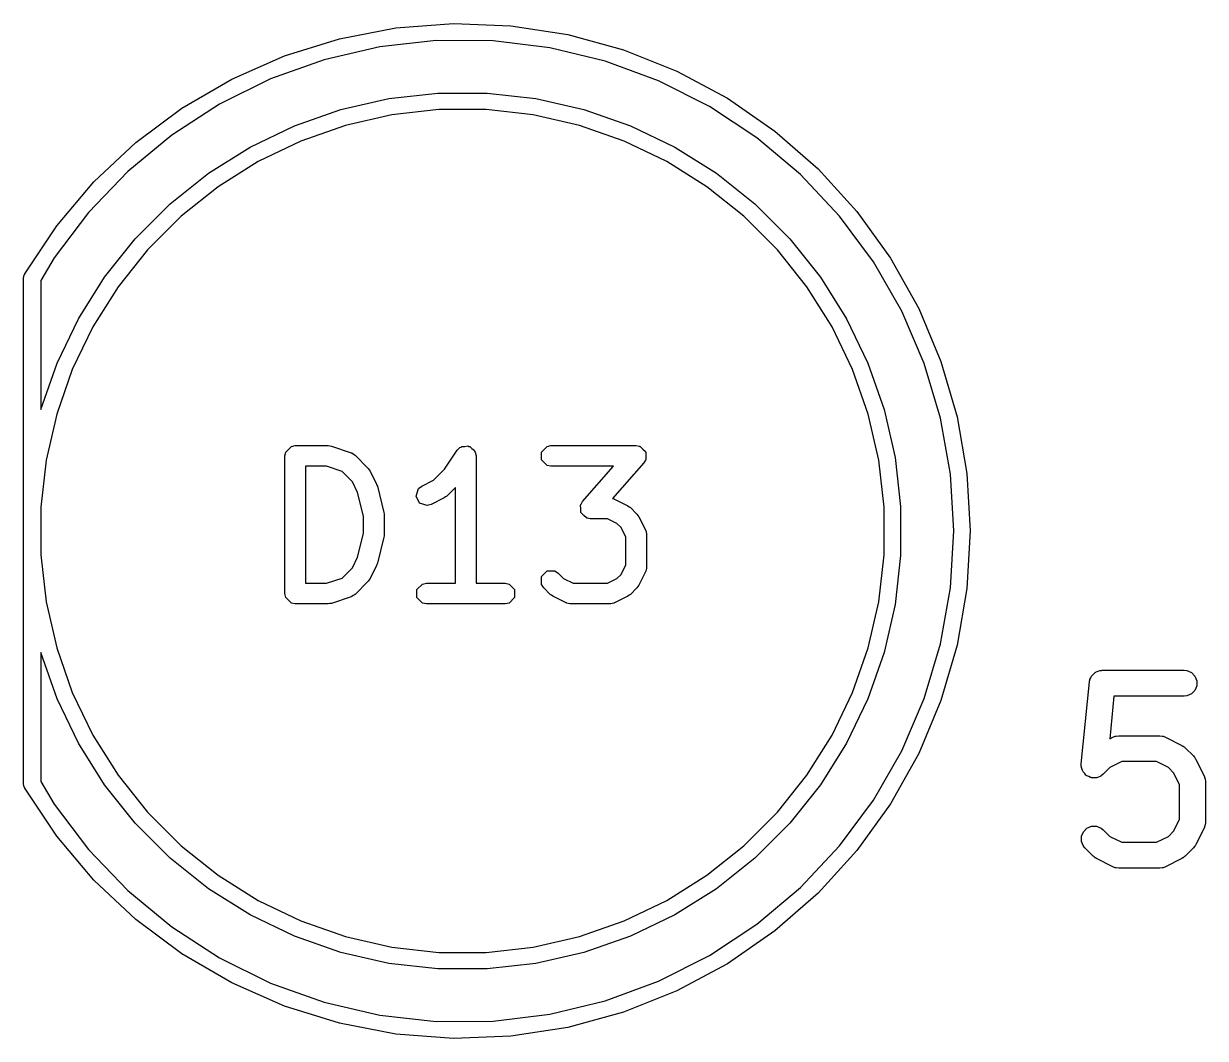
# Model space of a CAD drawing. Header units: millimetres. Extents: x 129 to 276, y -185 to -58.
# Drawn here: x 191.97 to 198.84, y -64.2 to -58.3 of the extents above; entities that cross this region are included whole.
import ezdxf

# ---------------------------------------------------------------- set-up
doc = ezdxf.new("R2010")
doc.units = ezdxf.units.MM
doc.layers.add('F.Fab', color=9, linetype='CONTINUOUS', true_color=0xafafaf)

msp = doc.modelspace()

# ---------------------------------------------------------------- linework, layer by layer
at = {"layer": 'F.Fab', "linetype": 'CONTINUOUS'}
for p, q in [((193.804604, -58.388059), (194.133294, -58.325456)), ((194.133294, -58.325456), (194.466959, -58.300477)), ((194.466959, -58.300477), (194.801306, -58.313443)), ((194.801306, -58.313443), (195.132034, -58.364187)), ((195.132034, -58.364187), (195.454888, -58.452057)), ((193.485117, -58.48748), (193.804604, -58.388059)), ((194.039002, -58.435982), (193.716523, -58.510569)), ((194.367946, -58.399222), (194.039002, -58.435982)), ((194.698934, -58.400783), (194.367946, -58.399222)), ((195.027517, -58.440644), (194.698934, -58.400783)), ((193.178945, -58.62244), (193.485117, -58.48748)), ((195.349277, -58.518269), (195.027517, -58.440644)), ((195.454888, -58.452057), (195.765716, -58.575922)), ((193.716523, -58.510569), (193.404846, -58.621981)), ((195.65989, -58.632615), (195.349277, -58.518269)), ((192.890024, -58.791204), (193.178945, -58.62244)), ((193.404846, -58.621981), (193.108158, -58.768719)), ((195.955181, -58.782144), (195.65989, -58.632615)), ((195.765716, -58.575922), (196.060517, -58.734189)), ((194.092859, -58.736029), (194.37702, -58.704012)), ((194.37702, -58.704012), (194.66298, -58.704012)), ((194.66298, -58.704012), (194.947141, -58.736029)), ((193.108158, -58.768719), (192.830449, -58.948811)), ((193.814069, -58.799661), (194.092859, -58.736029)), ((194.947141, -58.736029), (195.225931, -58.799661)), ((196.060517, -58.734189), (196.3355, -58.924821)), ((192.622073, -58.991599), (192.890024, -58.791204)), ((193.544157, -58.894107), (193.814069, -58.799661)), ((194.108963, -58.830811), (193.840684, -58.892043)), ((194.382411, -58.8), (194.108963, -58.830811)), ((194.657589, -58.8), (194.382411, -58.8)), ((194.931037, -58.830811), (194.657589, -58.8)), ((195.199316, -58.892043), (194.931037, -58.830811)), ((195.225931, -58.799661), (195.495843, -58.894107)), ((196.231179, -58.964848), (195.955181, -58.782144)), ((193.286517, -59.01818), (193.544157, -58.894107)), ((193.840684, -58.892043), (193.580948, -58.982929)), ((195.459052, -58.982929), (195.199316, -58.892043)), ((195.495843, -58.894107), (195.753483, -59.01818)), ((192.830449, -58.948811), (192.575452, -59.159836)), ((193.580948, -58.982929), (193.333022, -59.102324)), ((195.706978, -59.102324), (195.459052, -58.982929)), ((196.484175, -59.178268), (196.231179, -58.964848)), ((196.3355, -58.924821), (196.587127, -59.145366)), ((192.378538, -59.221049), (192.622073, -58.991599)), ((193.044388, -59.17032), (193.286517, -59.01818)), ((195.753483, -59.01818), (195.995612, -59.17032)), ((193.333022, -59.102324), (193.100022, -59.248728)), ((195.939978, -59.248728), (195.706978, -59.102324)), ((192.575452, -59.159836), (192.346593, -59.398958)), ((192.820816, -59.348612), (193.044388, -59.17032)), ((195.995612, -59.17032), (196.219184, -59.348612)), ((196.710768, -59.419538), (196.484175, -59.178268)), ((196.587127, -59.145366), (196.812161, -59.392986)), ((192.162553, -59.4766), (192.378538, -59.221049)), ((193.100022, -59.248728), (192.884879, -59.420299)), ((196.155121, -59.420299), (195.939978, -59.248728)), ((192.618612, -59.550816), (192.820816, -59.348612)), ((196.219184, -59.348612), (196.421388, -59.550816)), ((196.812161, -59.392986), (197.007706, -59.664497)), ((192.346593, -59.398958), (192.14695, -59.662962)), ((192.884879, -59.420299), (192.690299, -59.614879)), ((196.349701, -59.614879), (196.155121, -59.420299)), ((196.907912, -59.685414), (196.710768, -59.419538)), ((191.976897, -59.754966), (192.162553, -59.4766)), ((192.44032, -59.774388), (192.618612, -59.550816)), ((196.421388, -59.550816), (196.59968, -59.774388)), ((192.14695, -59.662962), (192.07, -59.793909)), ((192.690299, -59.614879), (192.518728, -59.830022)), ((196.521272, -59.830022), (196.349701, -59.614879)), ((197.007706, -59.664497), (197.171247, -59.956405)), ((197.072957, -59.97232), (196.907912, -59.685414)), ((191.97, -59.780306), (191.973806, -59.761172)), ((191.97, -62.719694), (191.97, -59.780306)), ((191.973806, -59.761172), (191.976014, -59.758963)), ((191.976014, -59.758963), (191.976897, -59.754966)), ((192.07, -59.793909), (192.07, -60.5431)), ((192.28818, -60.016517), (192.44032, -59.774388)), ((196.59968, -59.774388), (196.75182, -60.016517)), ((192.518728, -59.830022), (192.372324, -60.063022)), ((196.667676, -60.063022), (196.521272, -59.830022)), ((192.164107, -60.274157), (192.28818, -60.016517)), ((196.75182, -60.016517), (196.875893, -60.274157)), ((197.203684, -60.276402), (197.072957, -59.97232)), ((197.171247, -59.956405), (197.300681, -60.264955)), ((192.372324, -60.063022), (192.252929, -60.310948)), ((196.787071, -60.310948), (196.667676, -60.063022)), ((192.07, -60.5431), (192.164107, -60.274157)), ((196.875893, -60.274157), (196.970339, -60.544069)), ((197.298337, -60.593572), (197.203684, -60.276402)), ((197.300681, -60.264955), (197.394342, -60.586178)), ((192.252929, -60.310948), (192.162043, -60.570684)), ((196.877957, -60.570684), (196.787071, -60.310948)), ((196.970339, -60.544069), (197.033971, -60.822859)), ((192.162043, -60.570684), (192.100811, -60.838963)), ((196.939189, -60.838963), (196.877957, -60.570684)), ((197.355642, -60.919565), (197.298337, -60.593572)), ((197.394342, -60.586178), (197.451024, -60.91594)), ((193.493138, -60.790894), (193.52561, -60.758422)), ((193.52561, -60.758422), (193.548571, -60.753855)), ((193.548571, -60.753855), (193.739047, -60.753855)), ((193.739047, -60.753855), (193.74848, -60.755731)), ((193.74848, -60.755731), (193.758021, -60.756934)), ((193.758021, -60.756934), (193.872307, -60.795029)), ((194.489124, -60.780573), (194.505661, -60.764001)), ((194.505661, -60.764001), (194.511718, -60.762789)), ((194.511718, -60.762789), (194.516086, -60.758422)), ((194.516086, -60.758422), (194.533559, -60.758422)), ((194.533559, -60.758422), (194.550691, -60.754996)), ((194.550691, -60.754996), (194.55583, -60.758422)), ((194.55583, -60.758422), (194.562008, -60.758422)), ((194.562008, -60.758422), (194.574363, -60.770777)), ((194.574363, -60.770777), (194.588901, -60.780469)), ((194.978852, -60.790894), (195.011324, -60.758422)), ((195.011324, -60.758422), (195.034285, -60.753855)), ((195.034285, -60.753855), (195.529523, -60.753855)), ((195.529523, -60.753855), (195.546255, -60.757183)), ((195.546255, -60.757183), (195.548746, -60.757017)), ((195.548746, -60.757017), (195.549724, -60.757873)), ((195.549724, -60.757873), (195.552484, -60.758422)), ((195.552484, -60.758422), (195.56741, -60.773348)), ((192.100811, -60.838963), (192.07, -61.112411)), ((193.488571, -60.813855), (193.493138, -60.790894)), ((193.488571, -61.613855), (193.488571, -60.813855)), ((193.872307, -60.795029), (193.874917, -60.796517)), ((193.874917, -60.796517), (193.876294, -60.796517)), ((193.876294, -60.796517), (193.884283, -60.801855)), ((193.884283, -60.801855), (193.892645, -60.806622)), ((193.892645, -60.806622), (193.893261, -60.807855)), ((193.893261, -60.807855), (193.895759, -60.809524)), ((193.895759, -60.809524), (193.971949, -60.885714)), ((194.416227, -60.889916), (194.489124, -60.780573)), ((194.588901, -60.780469), (194.590112, -60.786526)), ((194.590112, -60.786526), (194.59448, -60.790894)), ((194.59448, -60.790894), (194.599047, -60.813855)), ((194.599047, -60.813855), (194.599047, -61.553855)), ((194.978852, -60.836816), (194.978852, -60.790894)), ((195.011324, -60.869288), (194.978852, -60.836816)), ((195.56741, -60.773348), (195.583306, -60.787257)), ((195.583193, -60.838578), (195.574678, -60.853365)), ((195.584956, -60.836816), (195.583193, -60.838578)), ((195.583306, -60.787257), (195.583447, -60.789385)), ((195.583447, -60.789385), (195.584956, -60.790894)), ((195.584956, -60.790894), (195.584956, -60.812004)), ((195.584956, -60.812004), (195.586361, -60.833078)), ((195.586361, -60.833078), (195.584956, -60.835517)), ((195.584956, -60.835517), (195.584956, -60.836816)), ((196.97, -61.112411), (196.939189, -60.838963)), ((197.033971, -60.822859), (197.065988, -61.10702)), ((193.72931, -60.873855), (193.608571, -60.873855)), ((193.608571, -60.873855), (193.608571, -61.553855)), ((193.820923, -60.904392), (193.72931, -60.873855)), ((193.880209, -60.963678), (193.820923, -60.904392)), ((193.971949, -60.885714), (193.977286, -60.893701)), ((193.977286, -60.893701), (193.983189, -60.901307)), ((193.983189, -60.901307), (194.021284, -60.977499)), ((194.351124, -60.955019), (194.416227, -60.889916)), ((195.034285, -60.873855), (195.011324, -60.869288)), ((195.397297, -60.873855), (195.034285, -60.873855)), ((195.217702, -61.079107), (195.397297, -60.873855)), ((195.574678, -60.853365), (195.392423, -61.061656)), ((193.911008, -61.025276), (193.880209, -60.963678)), ((194.021284, -60.977499), (194.02302, -60.983838)), ((194.283642, -60.98876), (194.351124, -60.955019)), ((197.37483, -61.25), (197.355642, -60.919565)), ((197.451024, -60.91594), (197.47, -61.25)), ((193.945714, -61.164096), (193.911008, -61.025276)), ((194.02302, -60.983838), (194.025826, -60.989779)), ((194.025826, -60.989779), (194.063923, -61.14216)), ((194.250626, -61.046679), (194.265148, -61.003113)), ((194.271162, -61.087753), (194.250626, -61.046679)), ((194.265148, -61.003113), (194.283642, -60.98876)), ((194.429093, -61.046757), (194.421098, -61.052099)), ((194.479047, -60.996802), (194.429093, -61.046757)), ((194.479047, -61.553855), (194.479047, -60.996802)), ((192.07, -61.112411), (192.07, -61.387589)), ((194.314728, -61.102275), (194.271162, -61.087753)), ((194.337308, -61.096092), (194.314728, -61.102275)), ((194.413499, -61.057997), (194.337308, -61.096092)), ((194.421098, -61.052099), (194.413499, -61.057997)), ((195.206019, -61.099394), (195.207424, -61.096954)), ((195.207424, -61.120467), (195.206019, -61.099394)), ((195.207424, -61.095656), (195.209186, -61.093893)), ((195.207424, -61.096954), (195.207424, -61.095656)), ((195.209186, -61.093893), (195.217702, -61.079107)), ((195.392423, -61.061656), (195.400103, -61.063184)), ((195.400103, -61.063184), (195.401076, -61.064157)), ((195.401076, -61.064157), (195.403975, -61.064951)), ((195.403975, -61.064951), (195.480166, -61.103046)), ((195.480166, -61.103046), (195.487771, -61.108948)), ((195.487771, -61.108948), (195.495759, -61.114286)), ((195.495759, -61.114286), (195.533854, -61.15238)), ((196.97, -61.387589), (196.97, -61.112411)), ((197.065988, -61.10702), (197.065988, -61.39298)), ((193.945714, -61.263613), (193.945714, -61.164096)), ((194.063923, -61.14216), (194.06428, -61.149504)), ((194.06428, -61.149504), (194.065714, -61.156712)), ((194.065714, -61.156712), (194.065714, -61.270998)), ((195.207424, -61.141578), (195.207424, -61.120467)), ((195.208932, -61.143086), (195.207424, -61.141578)), ((195.209074, -61.145215), (195.208932, -61.143086)), ((195.22497, -61.159124), (195.209074, -61.145215)), ((195.239896, -61.17405), (195.22497, -61.159124)), ((195.242655, -61.174598), (195.239896, -61.17405)), ((195.243634, -61.175455), (195.242655, -61.174598)), ((195.246124, -61.175288), (195.243634, -61.175455)), ((195.262857, -61.178617), (195.246124, -61.175288)), ((195.362977, -61.178617), (195.262857, -61.178617)), ((195.417792, -61.206024), (195.362977, -61.178617)), ((195.533854, -61.15238), (195.539196, -61.160374)), ((195.539196, -61.160374), (195.545094, -61.167974)), ((195.545094, -61.167974), (195.583189, -61.244166)), ((195.442115, -61.230347), (195.417792, -61.206024)), ((195.469523, -61.285162), (195.442115, -61.230347)), ((195.583189, -61.244166), (195.583982, -61.247063)), ((195.583982, -61.247063), (195.584956, -61.248037)), ((195.584956, -61.248037), (195.586832, -61.257471)), ((197.355642, -61.580435), (197.37483, -61.25)), ((197.47, -61.25), (197.451024, -61.58406)), ((193.911008, -61.402432), (193.945714, -61.263613)), ((194.063923, -61.28555), (194.025826, -61.437931)), ((194.06428, -61.278205), (194.063923, -61.28555)), ((194.065714, -61.270998), (194.06428, -61.278205)), ((195.469523, -61.447309), (195.469523, -61.285162)), ((195.586832, -61.257471), (195.589372, -61.266745)), ((195.589372, -61.266745), (195.588936, -61.26805)), ((195.588936, -61.26805), (195.589523, -61.270998)), ((195.589523, -61.270998), (195.589523, -61.461474)), ((192.07, -61.387589), (192.100811, -61.661037)), ((196.939189, -61.661037), (196.97, -61.387589)), ((193.88021, -61.46403), (193.911008, -61.402432)), ((194.021284, -61.450212), (193.983189, -61.526402)), ((194.02302, -61.44387), (194.021284, -61.450212)), ((194.025826, -61.437931), (194.02302, -61.44387)), ((195.442115, -61.502123), (195.469523, -61.447309)), ((197.065988, -61.39298), (197.033971, -61.677141)), ((193.72931, -61.553855), (193.820921, -61.523318)), ((193.820921, -61.523318), (193.88021, -61.46403)), ((193.983189, -61.526402), (193.977293, -61.533998)), ((194.978852, -61.514702), (195.011325, -61.482231)), ((194.978852, -61.560624), (194.978852, -61.514702)), ((195.011325, -61.482231), (195.057247, -61.482231)), ((195.057247, -61.482231), (195.076712, -61.495238)), ((195.076712, -61.495238), (195.107921, -61.526448)), ((195.107921, -61.526448), (195.162736, -61.553855)), ((195.362977, -61.553855), (195.41779, -61.526448)), ((195.41779, -61.526448), (195.442115, -61.502123)), ((195.583189, -61.488307), (195.545094, -61.564497)), ((195.583982, -61.485408), (195.583189, -61.488307)), ((195.584956, -61.484435), (195.583982, -61.485408)), ((195.586832, -61.475002), (195.584956, -61.484435)), ((195.589372, -61.465727), (195.586832, -61.475002)), ((195.589523, -61.461474), (195.588936, -61.464421)), ((195.588936, -61.464421), (195.589372, -61.465727)), ((193.608571, -61.553855), (193.72931, -61.553855)), ((193.97195, -61.541995), (193.89576, -61.618186)), ((193.977293, -61.533998), (193.97195, -61.541995)), ((194.255042, -61.590894), (194.287514, -61.558422)), ((194.255042, -61.636816), (194.255042, -61.590894)), ((194.287514, -61.558422), (194.310475, -61.553855)), ((194.310475, -61.553855), (194.479047, -61.553855)), ((194.599047, -61.553855), (194.767618, -61.553855)), ((194.767618, -61.553855), (194.790579, -61.558422)), ((194.790579, -61.558422), (194.823051, -61.590894)), ((194.823051, -61.590894), (194.823051, -61.636816)), ((194.991858, -61.58009), (194.978852, -61.560624)), ((195.029953, -61.618186), (194.991858, -61.58009)), ((195.162736, -61.553855), (195.362977, -61.553855)), ((195.533855, -61.58009), (195.49576, -61.618186)), ((195.539198, -61.572093), (195.533855, -61.58009)), ((195.545094, -61.564497), (195.539198, -61.572093)), ((197.298337, -61.906428), (197.355642, -61.580435)), ((197.451024, -61.58406), (197.394342, -61.913822)), ((192.100811, -61.661037), (192.162043, -61.929316)), ((193.493138, -61.636816), (193.488571, -61.613855)), ((193.52561, -61.669288), (193.493138, -61.636816)), ((193.872307, -61.632681), (193.758021, -61.670776)), ((193.874917, -61.631193), (193.872307, -61.632681)), ((193.876295, -61.631193), (193.874917, -61.631193)), ((193.88429, -61.62585), (193.876295, -61.631193)), ((193.892645, -61.621088), (193.88429, -61.62585)), ((193.893261, -61.619855), (193.892645, -61.621088)), ((193.89576, -61.618186), (193.893261, -61.619855)), ((194.287514, -61.669288), (194.255042, -61.636816)), ((194.823051, -61.636816), (194.790579, -61.669288)), ((195.037947, -61.623528), (195.029953, -61.618186)), ((195.045547, -61.629426), (195.037947, -61.623528)), ((195.121739, -61.667521), (195.045547, -61.629426)), ((195.480166, -61.629426), (195.403975, -61.667521)), ((195.487765, -61.623528), (195.480166, -61.629426)), ((195.49576, -61.618186), (195.487765, -61.623528)), ((196.877957, -61.929316), (196.939189, -61.661037)), ((193.548571, -61.673855), (193.52561, -61.669288)), ((193.739047, -61.673855), (193.548571, -61.673855)), ((193.74848, -61.671978), (193.739047, -61.673855)), ((193.758021, -61.670776), (193.74848, -61.671978)), ((194.310475, -61.673855), (194.287514, -61.669288)), ((194.767618, -61.673855), (194.310475, -61.673855)), ((194.790579, -61.669288), (194.767618, -61.673855)), ((195.124636, -61.668314), (195.121739, -61.667521)), ((195.12561, -61.669288), (195.124636, -61.668314)), ((195.135044, -61.671164), (195.12561, -61.669288)), ((195.144318, -61.673704), (195.135044, -61.671164)), ((195.145623, -61.673268), (195.144318, -61.673704)), ((195.148571, -61.673855), (195.145623, -61.673268)), ((195.377142, -61.673855), (195.148571, -61.673855)), ((195.380089, -61.673268), (195.377142, -61.673855)), ((195.381395, -61.673704), (195.380089, -61.673268)), ((195.39067, -61.671164), (195.381395, -61.673704)), ((195.400103, -61.669288), (195.39067, -61.671164)), ((195.401076, -61.668314), (195.400103, -61.669288)), ((195.403975, -61.667521), (195.401076, -61.668314)), ((197.033971, -61.677141), (196.970339, -61.955931)), ((192.162043, -61.929316), (192.252929, -62.189052)), ((196.787071, -62.189052), (196.877957, -61.929316)), ((197.203684, -62.223598), (197.298337, -61.906428)), ((197.394342, -61.913822), (197.300681, -62.235045)), ((192.164107, -62.225843), (192.07, -61.956899)), ((192.07, -61.956899), (192.07, -62.70609)), ((196.970339, -61.955931), (196.875893, -62.225843)), ((198.188673, -62.080212), (198.196427, -62.072459)), ((198.196427, -62.072459), (198.199915, -62.071013)), ((198.199915, -62.071013), (198.202839, -62.068622)), ((198.202839, -62.068622), (198.213336, -62.065454)), ((198.213336, -62.065454), (198.223463, -62.06126)), ((198.223463, -62.06126), (198.229068, -62.060707)), ((198.229068, -62.060707), (198.230855, -62.060169)), ((198.230855, -62.060169), (198.232683, -62.060351)), ((198.232683, -62.060351), (198.238095, -62.059819)), ((198.238095, -62.059819), (198.714285, -62.059819)), ((198.714285, -62.059819), (198.728917, -62.06126)), ((198.728917, -62.06126), (198.755953, -62.072459)), ((198.755953, -62.072459), (198.776645, -62.093151)), ((198.115848, -62.603546), (198.163467, -62.127356)), ((198.163467, -62.127356), (198.164536, -62.122023)), ((198.164536, -62.120187), (198.165249, -62.118464)), ((198.164536, -62.122023), (198.164536, -62.120187)), ((198.165249, -62.118464), (198.166357, -62.11294)), ((198.166357, -62.11294), (198.171539, -62.10328)), ((198.171539, -62.10328), (198.175735, -62.093151)), ((198.175735, -62.093151), (198.178406, -62.090479)), ((198.178406, -62.090479), (198.180191, -62.087153)), ((198.180191, -62.087153), (198.188673, -62.080212)), ((198.776645, -62.093151), (198.787844, -62.120187)), ((198.787844, -62.120187), (198.787844, -62.149451)), ((192.252929, -62.189052), (192.372324, -62.436978)), ((196.667676, -62.436978), (196.787071, -62.189052)), ((198.305969, -62.209819), (198.28115, -62.458009)), ((198.714285, -62.209819), (198.305969, -62.209819)), ((198.728917, -62.208378), (198.714285, -62.209819)), ((198.755953, -62.197179), (198.728917, -62.208378)), ((198.776645, -62.176487), (198.755953, -62.197179)), ((198.787844, -62.149451), (198.776645, -62.176487)), ((192.28818, -62.483483), (192.164107, -62.225843)), ((196.875893, -62.225843), (196.75182, -62.483483)), ((197.072957, -62.52768), (197.203684, -62.223598)), ((197.300681, -62.235045), (197.171247, -62.543595)), ((192.44032, -62.725612), (192.28818, -62.483483)), ((192.372324, -62.436978), (192.518728, -62.669978)), ((196.521272, -62.669978), (196.667676, -62.436978)), ((196.75182, -62.483483), (196.59968, -62.725612)), ((198.28115, -62.458009), (198.299792, -62.448689)), ((198.299792, -62.448689), (198.313523, -62.443434)), ((198.313523, -62.443434), (198.316212, -62.443242)), ((198.316212, -62.443242), (198.318701, -62.442212)), ((198.318701, -62.442212), (198.333333, -62.440771)), ((198.333333, -62.440771), (198.571428, -62.440771)), ((198.571428, -62.440771), (198.58606, -62.442212)), ((198.58606, -62.442212), (198.588549, -62.443243)), ((198.588549, -62.443243), (198.591237, -62.443434)), ((198.591237, -62.443434), (198.604969, -62.448689)), ((198.604969, -62.448689), (198.700207, -62.496308)), ((196.907912, -62.814586), (197.072957, -62.52768)), ((197.171247, -62.543595), (197.007706, -62.835503)), ((198.700207, -62.496308), (198.706506, -62.500272)), ((198.706506, -62.500272), (198.708334, -62.50103)), ((198.708334, -62.50103), (198.71039, -62.502718)), ((198.71039, -62.502718), (198.71265, -62.50414)), ((198.71265, -62.50414), (198.713949, -62.505638)), ((198.713949, -62.505638), (198.719699, -62.510357)), ((198.719699, -62.510357), (198.767318, -62.557976)), ((198.115826, -62.618249), (198.115848, -62.603546)), ((198.116917, -62.621864), (198.115826, -62.618249)), ((198.116917, -62.62564), (198.116917, -62.621864)), ((198.121111, -62.635765), (198.116917, -62.62564)), ((198.282522, -62.625029), (198.243509, -62.664042)), ((198.351038, -62.590771), (198.282522, -62.625029)), ((198.553723, -62.590771), (198.351038, -62.590771)), ((198.622239, -62.625029), (198.553723, -62.590771)), ((198.652646, -62.655436), (198.622239, -62.625029)), ((198.767318, -62.557976), (198.772036, -62.563725)), ((198.772036, -62.563725), (198.773535, -62.565025)), ((198.773535, -62.565025), (198.774956, -62.567284)), ((198.774956, -62.567284), (198.776645, -62.569341)), ((198.776645, -62.569341), (198.777402, -62.571168)), ((198.777402, -62.571168), (198.781367, -62.577468)), ((198.781367, -62.577468), (198.828986, -62.672706)), ((192.518728, -62.669978), (192.690299, -62.885121)), ((196.349701, -62.885121), (196.521272, -62.669978)), ((198.124279, -62.646265), (198.121111, -62.635765)), ((198.12667, -62.649188), (198.124279, -62.646265)), ((198.128116, -62.652677), (198.12667, -62.649188)), ((198.135869, -62.66043), (198.128116, -62.652677)), ((198.14281, -62.668913), (198.135869, -62.66043)), ((198.146136, -62.670697), (198.14281, -62.668913)), ((198.148808, -62.673369), (198.146136, -62.670697)), ((198.158935, -62.677564), (198.148808, -62.673369)), ((198.168597, -62.682747), (198.158935, -62.677564)), ((198.172356, -62.683122), (198.168597, -62.682747)), ((198.175845, -62.684568), (198.172356, -62.683122)), ((198.186806, -62.684568), (198.175845, -62.684568)), ((198.197716, -62.685659), (198.186806, -62.684568)), ((198.201332, -62.684568), (198.197716, -62.685659)), ((198.205107, -62.684568), (198.201332, -62.684568)), ((198.215232, -62.680373), (198.205107, -62.684568)), ((198.225732, -62.677206), (198.215232, -62.680373)), ((198.228655, -62.674814), (198.225732, -62.677206)), ((198.232144, -62.673369), (198.228655, -62.674814)), ((198.243509, -62.664042), (198.232144, -62.673369)), ((198.686904, -62.723952), (198.652646, -62.655436)), ((198.828986, -62.672706), (198.834241, -62.686437)), ((198.834241, -62.686437), (198.834432, -62.689126)), ((198.834432, -62.689126), (198.835463, -62.691615)), ((198.835463, -62.691615), (198.836904, -62.706247)), ((191.973806, -62.738828), (191.97, -62.719694)), ((191.976014, -62.741036), (191.973806, -62.738828)), ((191.976897, -62.745034), (191.976014, -62.741036)), ((192.162553, -63.0234), (191.976897, -62.745034)), ((192.07, -62.70609), (192.14695, -62.837038)), ((192.618612, -62.949184), (192.44032, -62.725612)), ((196.59968, -62.725612), (196.421388, -62.949184)), ((198.686904, -62.926637), (198.686904, -62.723952)), ((198.836904, -62.706247), (198.836904, -62.944342)), ((196.710768, -63.080462), (196.907912, -62.814586)), ((192.14695, -62.837038), (192.346593, -63.101042)), ((192.690299, -62.885121), (192.884879, -63.079701)), ((196.155121, -63.079701), (196.349701, -62.885121)), ((197.007706, -62.835503), (196.812161, -63.107014)), ((192.820816, -63.151388), (192.618612, -62.949184)), ((196.421388, -62.949184), (196.219184, -63.151388)), ((198.148809, -62.977219), (198.175845, -62.966021)), ((198.175845, -62.966021), (198.205108, -62.966021)), ((198.205108, -62.966021), (198.232144, -62.97722)), ((198.652645, -62.995153), (198.686904, -62.926637)), ((198.834241, -62.964152), (198.828986, -62.977883)), ((198.834432, -62.961462), (198.834241, -62.964152)), ((198.835463, -62.958974), (198.834432, -62.961462)), ((198.836904, -62.944342), (198.835463, -62.958974)), ((192.378538, -63.278951), (192.162553, -63.0234)), ((198.116917, -63.024948), (198.128116, -62.997912)), ((198.116917, -63.054211), (198.116917, -63.024948)), ((198.128116, -62.997912), (198.148809, -62.977219)), ((198.232144, -62.97722), (198.24351, -62.986548)), ((198.24351, -62.986548), (198.282522, -63.025561)), ((198.282522, -63.025561), (198.351038, -63.059819)), ((198.553723, -63.059819), (198.622238, -63.025561)), ((198.622238, -63.025561), (198.652645, -62.995153)), ((198.828986, -62.977883), (198.781367, -63.073121)), ((192.346593, -63.101042), (192.575452, -63.340164)), ((192.884879, -63.079701), (193.100022, -63.251272)), ((195.939978, -63.251272), (196.155121, -63.079701)), ((196.484175, -63.321732), (196.710768, -63.080462)), ((198.128115, -63.081247), (198.116917, -63.054211)), ((198.137442, -63.092612), (198.128115, -63.081247)), ((198.185061, -63.140232), (198.137442, -63.092612)), ((198.351038, -63.059819), (198.553723, -63.059819)), ((198.767318, -63.092613), (198.7197, -63.140232)), ((198.772036, -63.086863), (198.767318, -63.092613)), ((198.773535, -63.085564), (198.772036, -63.086863)), ((198.774956, -63.083305), (198.773535, -63.085564)), ((198.776646, -63.081247), (198.774956, -63.083305)), ((198.777403, -63.079417), (198.776646, -63.081247)), ((198.781367, -63.073121), (198.777403, -63.079417)), ((193.044388, -63.32968), (192.820816, -63.151388)), ((196.219184, -63.151388), (195.995612, -63.32968)), ((196.812161, -63.107014), (196.587127, -63.354634)), ((198.19081, -63.14495), (198.185061, -63.140232)), ((198.192111, -63.14645), (198.19081, -63.14495)), ((198.19437, -63.147872), (198.192111, -63.14645)), ((198.196427, -63.14956), (198.19437, -63.147872)), ((198.198254, -63.150317), (198.196427, -63.14956)), ((198.204554, -63.154282), (198.198254, -63.150317)), ((198.299792, -63.201901), (198.204554, -63.154282)), ((198.700207, -63.154282), (198.604969, -63.201901)), ((198.706506, -63.150317), (198.700207, -63.154282)), ((198.708334, -63.14956), (198.706506, -63.150317)), ((198.71039, -63.147872), (198.708334, -63.14956)), ((198.71265, -63.14645), (198.71039, -63.147872)), ((198.71395, -63.14495), (198.71265, -63.14645)), ((198.7197, -63.140232), (198.71395, -63.14495)), ((198.313523, -63.207156), (198.299792, -63.201901)), ((198.316212, -63.207347), (198.313523, -63.207156)), ((198.318701, -63.208378), (198.316212, -63.207347)), ((198.333333, -63.209819), (198.318701, -63.208378)), ((198.571428, -63.209819), (198.333333, -63.209819)), ((198.58606, -63.208378), (198.571428, -63.209819)), ((198.588549, -63.207346), (198.58606, -63.208378)), ((198.591237, -63.207156), (198.588549, -63.207346)), ((198.604969, -63.201901), (198.591237, -63.207156)), ((192.622073, -63.508401), (192.378538, -63.278951)), ((193.100022, -63.251272), (193.333022, -63.397676)), ((195.706978, -63.397676), (195.939978, -63.251272)), ((192.575452, -63.340164), (192.830449, -63.551189)), ((193.286517, -63.48182), (193.044388, -63.32968)), ((195.995612, -63.32968), (195.753483, -63.48182)), ((196.231179, -63.535152), (196.484175, -63.321732)), ((196.587127, -63.354634), (196.3355, -63.575179)), ((193.333022, -63.397676), (193.580948, -63.517071)), ((195.459052, -63.517071), (195.706978, -63.397676)), ((192.890024, -63.708796), (192.622073, -63.508401)), ((193.544157, -63.605893), (193.286517, -63.48182)), ((193.580948, -63.517071), (193.840684, -63.607957)), ((195.199316, -63.607957), (195.459052, -63.517071)), ((195.753483, -63.48182), (195.495843, -63.605893)), ((192.830449, -63.551189), (193.108158, -63.731281)), ((195.955181, -63.717856), (196.231179, -63.535152)), ((196.3355, -63.575179), (196.060517, -63.765811)), ((193.814069, -63.700339), (193.544157, -63.605893)), ((193.840684, -63.607957), (194.108963, -63.669189)), ((194.931037, -63.669189), (195.199316, -63.607957)), ((195.495843, -63.605893), (195.225931, -63.700339)), ((193.178945, -63.87756), (192.890024, -63.708796)), ((194.092859, -63.763971), (193.814069, -63.700339)), ((194.108963, -63.669189), (194.382411, -63.7)), ((194.382411, -63.7), (194.657589, -63.7)), ((194.657589, -63.7), (194.931037, -63.669189)), ((195.225931, -63.700339), (194.947141, -63.763971)), ((195.65989, -63.867385), (195.955181, -63.717856)), ((193.108158, -63.731281), (193.404846, -63.878019)), ((194.37702, -63.795988), (194.092859, -63.763971)), ((194.947141, -63.763971), (194.66298, -63.795988)), ((196.060517, -63.765811), (195.765716, -63.924078)), ((194.66298, -63.795988), (194.37702, -63.795988)), ((193.485117, -64.01252), (193.178945, -63.87756)), ((193.404846, -63.878019), (193.716523, -63.989431)), ((195.349277, -63.981731), (195.65989, -63.867385)), ((195.765716, -63.924078), (195.454888, -64.047943)), ((193.716523, -63.989431), (194.039002, -64.064018)), ((195.027517, -64.059356), (195.349277, -63.981731)), ((193.804604, -64.111941), (193.485117, -64.01252)), ((194.039002, -64.064018), (194.367946, -64.100778)), ((194.698934, -64.099217), (195.027517, -64.059356)), ((195.454888, -64.047943), (195.132034, -64.135813)), ((194.133294, -64.174544), (193.804604, -64.111941)), ((194.367946, -64.100778), (194.698934, -64.099217)), ((195.132034, -64.135813), (194.801306, -64.186557)), ((194.466959, -64.199523), (194.133294, -64.174544)), ((194.801306, -64.186557), (194.466959, -64.199523))]:
    msp.add_line(p, q, dxfattribs=at)

doc.saveas('drawing.dxf')
